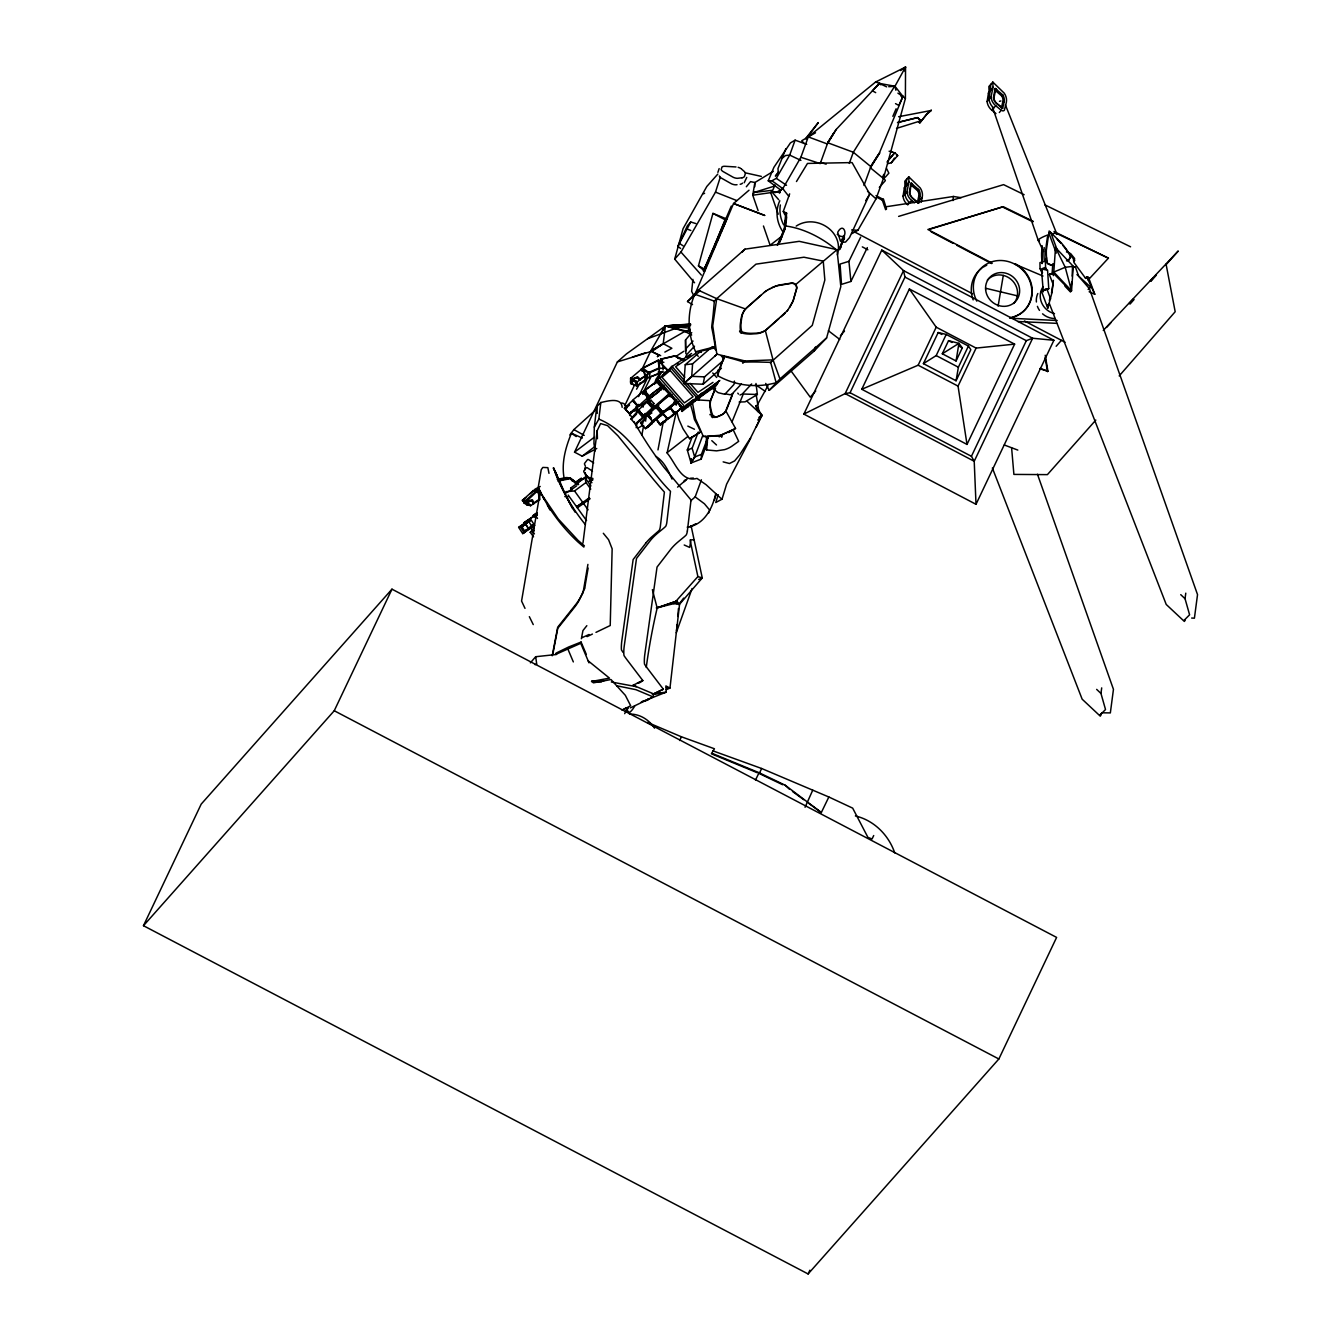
<?xml version="1.0" encoding="UTF-8"?>
<svg xmlns="http://www.w3.org/2000/svg" width="1341" height="1341" viewBox="0 0 1341 1341"><rect width="100%" height="100%" fill="white"/><g stroke="black" fill="none" stroke-linecap="round" stroke-linejoin="round"><path stroke-width="1.5" d="M659.101 391.572L651.039 397.724L649.061 397.573L643.747 390.6M644.3 391.74L648.508 396.416M852.004 233.602L857.905 230.283L876.025 198.854L883.417 178.47L905.393 98.53L905.544 67.05L875.572 82.036L808.271 136.899L801.767 140.721L804.097 143.521M685.871 353.622L685.536 339.977L691.738 332.585M597.265 413.363L596.762 406.641L600.835 402.518C606.903 401.277 621.419 396.718 622.174 407.346M754.799 186.717L754.866 182.527L773.321 171.33M1191.663 618.05L1194.412 618.184L1197.53 594.616L1089.462 288.734L1078.7 276.296L1075.348 266.792L1072.515 267.194L1072.146 276.095M596.762 406.641L594.314 427.125L593.946 443.653L595.22 450.978M718.692 370.636L724.274 356.505L733.393 358.969A110.381 50.103 8.9 0 1 743.45 362.02L745.998 362.087A104.229 36.492 -9.3 0 1 758.118 362.02L770.656 362.355L776.137 382.688C756.492 388.287 735.287 385.621 717.552 375.631L717.804 370.183M692.04 437.334L687.296 449.939L691.051 462.997L701.192 459.091L701.444 454.364L707.562 438.155M883.635 174.347L883.417 178.47L870.41 167.826L879.713 152.874L870.996 166.1M685.519 351.342L685.536 339.977M686.022 357.226L686.072 356.337A10.694 5.917 45.8 0 1 687.028 354.242L694.521 346.179M784.133 230.199L785.709 213.806M700.673 351.275L685.234 364.752L683.893 383.476L703.137 384.23L721.408 368.255M716.077 355.063L683.893 383.476L691.705 376.352L692.593 363.83L711.468 347.353M677.892 616.458L678.445 608.546M1052.216 271.955L1052.802 263.791M1073.286 266.306L1065.223 267.278L1053.791 272.072L1071.543 290.796L1073.286 266.306L1055.518 247.582L1053.791 272.072L1052.082 273.983M1064.922 286.119L1070.487 291.986L1071.744 281.811M784.736 229.562L786.312 213.152M785.826 225.606L786.58 217.41M897.95 122.383L917.462 117.555L920.798 120.891L919.775 122.869L926.413 114.572A39.342 2.095 -41 0 0 928.81 112.527L931.224 110.297M706.623 449.939L707.763 436.479L713.244 436.143A73.571 18.137 -12.3 0 1 719.195 435.926L720.586 435.406A69.464 4.04 -26.7 0 1 726.872 432.607L733.209 429.841L738.673 441.34L731.633 446.369A43.314 33.776 59.2 0 1 724.593 449.637L716.58 450.861L706.623 449.939L704.997 446.654M784.753 221.969L785.591 222.304L786.547 214.057M571.316 490.37L571.434 489.113L572.255 489.649M1042.376 247.213L1041.974 252.628A79.639 73.638 41.6 0 0 1042.292 263.389M634.31 410.514L629.683 413.916L624.386 408.251L632.566 400.523L637.863 406.189L637.662 408.334L635.047 410.799L633.589 409.692L635.047 410.799M669.008 396.45L669.679 394.405L664.466 388.421L663.896 389.376L662.84 388.169L663.409 387.214L658.196 381.246M675.378 402.535L676.317 404.831L675.261 403.624L675.931 401.579L670.735 395.612L670.165 396.567L669.109 395.36M690.565 403.775L716.128 385.789L717.703 383.107L682.066 411.419L682.2 408.77L679.602 405.77M682.066 411.419L683.994 405.787L658.917 377.056L657.107 381.598M666.309 689.66L669.964 688.084L679.569 604.238L702.265 577.937L691.084 525.739M692.911 279.364L691.654 291.399L694.118 296.294L733.561 203.514L749.032 190.204M785.876 221.818L786.53 216.018M1042.141 245.688L1041.622 253.013A78.7 66.815 51.5 0 0 1042.125 263.574M676.467 630.723L677.155 624.537M1053.389 280.319L1052.031 292.489L1047.774 308.179L1041.504 291.282L1048.763 288.667L1047.572 270.144L1040.046 268.703L1039.962 262.635L1045.41 261.177L1046.533 257.807M630.505 382.319L630.991 378.061L640.847 369.747L643.362 370.954L645.122 375.782L648.407 373.787L648.759 372.178M636.925 385.621L630.706 383.777L630.555 378.095M637.31 382.319L632.416 380.056L632.03 383.358M631.929 384.23L632.516 379.201L637.511 377.357L639.992 379.721L637.361 381.9L636.891 385.99L633.371 384.247M635.735 385.571L636.556 381.582M636.137 385.269L636.606 381.179L632.466 379.654L637.511 377.357M639.473 384.28L645.239 380.878L645.809 375.832L643.831 370.669L640.763 369.211M642.054 371.306L642.423 368.121L657.861 360.327M645.323 375.229L645.239 380.878M643.043 369.764L647.72 372.58L647.1 377.961L658.8 373.837L659.118 371.591M649.396 377.961L650.016 372.58L659.42 368.457L659.454 361.433L658.381 359.774M658.8 373.837L659.42 368.457M660.124 362.908L660.577 358.935L661.867 360.26L662.102 365.037L668.053 371.038M660.543 362.724L660.962 359.07L674.188 355.968M663.024 369.999L663.477 366.043M582.983 543.038L597.198 430.629L600.6 423.572L607.59 425.65L618 435.875L653.821 479.843A302.178 191.528 43 0 1 659.085 486.096L664.398 492.113L660.342 526.51A8.465 4.258 -67.2 0 1 659.554 529.745L659.269 530.248A9.722 2.263 -41.4 0 1 657.911 531.556L651.039 537.506A14.818 3.453 -41.4 0 0 646.261 542.585M594.314 427.125L598.84 419.113L600.835 402.518M630.371 707.88L653.184 696.934L653.553 693.917L663.342 689.207L647.368 668.22A57.328 37.833 67.2 0 1 644.568 664.298L644.401 663.242A36.978 18.305 -66 0 1 644.803 654.391L657.04 567.075L671.137 548.821A14.466 3.369 -41.4 0 1 678.596 541.462L683.441 537.473A10.175 2.38 -41.4 0 0 686.072 535.126L686.441 534.573A8.063 4.073 -67.2 0 0 687.363 531.053M687.363 531.053L691.034 500.009L664.013 467.406A241.732 150.93 50.7 0 1 634.125 421.812M690.33 324.019L665.404 325.93L663.208 343.715L652.648 350.973L617.38 361.919L574.535 452.152L582.195 456.158L596.762 448.481M952.915 200.597L953.468 196.473L961.111 197.697M1101.833 713.026L1100.089 714.988L1105.52 709.523L1100.961 693.448L1101.699 687.883M1184.153 620.263L1189.601 614.798L1185.042 598.706L1185.779 593.158M706.036 446.285L706.506 437.451L707.763 436.479M770.237 362.808L812.277 325.377L824.849 279.984L823.24 261.109L803.93 257.221L755.972 264.16L740.064 278.056L716.714 298.657L712.725 325.846L716.832 354.158L714.753 356.337M1074.275 261.411L1074.342 259.919A7.996 0.922 -64.7 0 0 1073.487 260.741M907.069 204.368A12.404 11.466 41.6 0 1 903.046 196.289L904.437 187.422L908.93 181.99L908.745 176.811L904.806 181.236L905.007 186.433M908.93 181.99L906.952 191.847L903.013 196.289M918.451 203.195L912.903 198.669A9.722 8.985 41.6 0 1 909.299 192.534L911.092 183.181L918.803 189.718A9.722 8.985 41.6 0 1 920.01 196.574L918.568 203.162M911.008 196.121L911.008 196.121A8.18 7.56 41.6 0 1 909.936 193.624L911.092 183.181M995.961 113.583L991.787 110.18A12.404 11.466 41.6 0 1 987.11 101.547L988.518 92.697L993.01 87.266L992.809 82.069L988.87 86.495L989.071 91.691M987.093 101.547L991.016 97.122L993.01 87.266M1002.532 108.453L996.983 103.927A9.722 8.985 41.6 0 1 993.379 97.792L995.173 88.439L1002.884 94.993A9.722 8.985 41.6 0 1 1004.091 101.849L1002.682 108.319L1001.626 107.096L1002.783 101.715A7.895 7.308 41.6 0 0 1002.934 99.62L1002.884 99.083A8.18 7.56 41.6 0 0 1001.794 96.032L995.408 90.601L995.173 88.439L995.525 90.635M993.899 98.362L995.408 90.601M648.072 698.963L647.887 700.119L641.685 701.695M956.066 360.98L958.916 343.363L948.54 340.664L942.304 353.773L956.066 360.98L962.285 347.872L958.916 343.363L942.304 353.773M1051.495 293.092L1052.987 283.89L1049.332 274.486L1053.037 272.944L1071.073 291.332M636.204 427.712L637.092 422.398L639.59 420.051M998.106 306.167L1003.286 275.408M583.871 547.094A302.178 28.798 42.7 0 0 577.937 541.948C561.426 526.51 547.614 508.021 538.21 487.437L541.244 469.668L542.82 467.422L547.849 467.657L548.989 473.339M587.911 564.393L583.737 588.766A8.465 1.375 -82.4 0 0 583.268 592.186L583.117 592.739A9.571 2.38 -53.2 0 0 581.96 594.717L578.776 601.003A14.818 3.688 -53.2 0 1 577.569 602.981M588.146 568.064L585.38 584.274A8.063 1.307 -82.4 0 0 584.894 587.995L584.726 588.598A10.175 2.531 -53.2 0 0 583.268 591.297L581.223 595.756A14.483 3.604 -53.2 0 1 575.842 604.405L557.688 627.219L552.207 655.783M956.066 380.76L958.379 367.216L968.42 346.062L946.226 334.429L938.197 332.534L923.413 363.646L956.066 380.76L970.834 349.649L968.42 346.062M585.162 467.305L584.827 469.937M641.836 435.322L643.646 425.499M644.736 419.599L645.826 413.883M718.24 494.645L715.759 502.523L721.911 499.254L706.087 484.704L696.985 478.402C681.127 482.844 675.344 462.394 667.08 453.007L676.35 411.603M552.727 654.693L557.789 628.292L574.669 607.087A14.818 3.688 -53.2 0 0 577.133 603.668M581.374 638.735L582.949 630.572L586.838 625.677M1047.455 236.938L1046.265 245.269A80.209 74.157 41.6 0 0 1046.734 261.394L1046.868 262.149A8.247 7.627 41.6 0 0 1047.623 263.641L1051.143 265.35A5.33 4.928 41.6 0 0 1053.389 264.697L1053.875 264.378M1054.294 263.909L1053.791 264.261A5.515 5.347 19.9 0 1 1051.411 265.032L1047.774 263.49A8.113 7.862 19.9 0 1 1047.003 261.998L1046.885 261.227A78.13 75.716 19.9 0 1 1046.332 250.348L1049.148 231.004L1061.519 243.14A78.7 66.815 51.5 0 1 1069.766 254.472L1070.168 255.159A8.113 6.889 51.5 0 1 1070.571 256.751L1069.012 259.836A5.515 4.677 51.5 0 1 1066.883 260.389M703.137 384.23L704.561 376.855L723.436 360.377M662.689 413.313L669.762 407.48L674.523 413.313L672.428 415.995L667.466 419.146L662.689 413.313L669.762 407.48M667.466 419.146L674.523 413.313M663.393 421.275L657.978 449.905M917.529 201.921L918.719 196.457A8.063 7.459 41.6 0 0 917.713 190.774L911.327 185.326L911.025 183.281M921.15 202.307L922.222 197.345A12.404 11.466 41.6 0 0 920.211 187.941L908.745 176.811M904.639 70.972L905.544 67.05L900.616 70.57M715.574 245.051L703.472 270.966L731.314 206.045M704.26 271.268L725.062 219.723M732.706 393.6L725.766 410.815A14.215 11.533 67 0 1 724.643 412.441A14.181 11.767 72.9 0 1 721.626 414.889L718.709 416.246A19.897 16.88 70.5 0 1 714.619 417.437L711.97 415.693A19.897 17.165 66.8 0 1 710.562 410.899L709.925 407.195A14.181 12.354 62.3 0 1 709.925 402.769A14.215 11.885 60.8 0 1 710.361 400.691L715.507 388.035L711.166 399.199A14.164 11.482 60 0 0 710.344 402.501A14.131 11.751 60.7 0 0 710.462 406.859L711.216 410.497A19.864 16.427 62.9 0 0 712.758 415.224L715.39 416.967A19.864 16.276 64.8 0 0 719.363 415.861L722.162 414.57A14.131 11.432 66.2 0 0 725.062 412.207A14.164 11.298 63.2 0 0 726.688 409.407L731.784 396.467M732.605 393.718L732.035 395.595M659.94 377.676L668.807 369.345M695.845 398.713L696.281 397.053L670.483 367.484L670.047 369.144L671.824 366.143L684.044 380.157M837.32 254.857C844.612 231.926 815.965 213.135 796.185 226.093M580.737 643.311L581.089 642.054L568.752 646.949L556.079 653.117L555.727 654.391L580.737 643.311L589.001 662.856M694.571 282.767L674.707 259.115L683.089 228.657L706.824 186.466L717.804 174.095M704.679 271.1L698.443 265.92L712.943 213.387L726.336 218.834M716.01 494.561L714.418 499.925M722.045 499.137L726.587 484.235L750.692 438.205M765.711 383.409L769.164 390.332L814.238 350.973L815.412 347.034M1001.626 107.096L996.899 103.458A8.063 7.459 41.6 0 1 993.916 98.362M814.238 350.973L826.609 337.932L840.824 286.588L837.019 249.677L799.219 241.33L744.976 249.158L698.326 290.176L687.514 301.557L692.526 304.625M1050.104 298.138L1049.316 300.384M654.358 384.431L655.967 379.335L661.046 371.893M717.888 172.352L719.145 168.614M674.707 259.115L680.96 252.058L715.491 192.132L720.285 177.23M746.753 177.431L744.205 182.745M582.346 438.054L571.434 433.227C565.667 447.24 561.326 462.578 564.058 477.815M717.552 375.631L724.274 356.505M777.344 245.336L785.407 226.528M777.981 244.615L785.021 227.936M782.138 235.346L779.657 241.933M676.25 632.784L692.09 588.515M795.112 140.151L789.698 155.103L776.305 178.336L771.947 180.784L768.242 180.8L773.941 167.256L790.419 142.917L795.112 140.151L806.729 144.342M774.981 184.974L771.997 192.048L776.858 192.014L782.758 188.695L800.879 157.283L808.271 136.899L815.529 132.793M784.871 214.728L783.261 211.492L789.665 193.842M828 142.146L820.223 163.602L800.879 157.283M849.272 163.418L853.329 152.254L894.413 86.645M864.006 185.477L871.08 165.982M690.649 500.897L695.174 496.891L701.41 479.81M687.195 527.164C703.941 525.052 712.574 508.49 715.742 493.555M708.635 513.067L709.724 510.133L704.427 503.78L695.174 496.891M642.775 393.315L650.519 377.844M702.667 435.741L694.655 456.979L691.051 462.997L691.218 459.024L691.051 462.997L694.655 456.979L692.14 448.246L698.259 432.02M701.192 459.091L707.445 442.547M721.693 437.283L722.413 435.389L719.145 436.848M648.122 398.093L647.133 400.674L641.115 405.619L638.383 406.122L632.986 399.853L642.741 391.84L647.753 397.657L638.383 406.122M759.794 417.688L761.822 415.626M780.361 240.19L782.423 234.977M779.959 241.564L785.038 228.808M785.876 148.717L777.981 168.547L778.35 173.173L775.349 176.09L778.199 172.151M782.826 233.619L785.088 228.322M879.243 153.327L902.929 96.401L894.95 86.243L879.394 83.393L872.388 90.819L875.69 92.646M785.591 222.304L785.44 220.511M1066.447 251.924L1070.621 253.583L1074.61 258.495L1073.873 262.383L1085.288 277.889L1088.523 277.403L1094.776 294.299L1089.16 291.768M779.356 193.037L780.848 189.5M897.917 93.149L902.879 96.451L898.839 105.453L895.52 103.626M1101.363 714.334L1100.291 716.178L1082.153 699.181L992.374 468.026M680.641 248.487L677.859 246.375L687.397 225.757L690.732 221.986L695.811 223.561M703.472 270.966L726.889 218.834M717.184 241.296L719.614 235.681M721.223 231.943L726.068 220.712M669.997 407.513L677.373 401.864L682.2 407.731L674.825 413.38L669.997 407.513L671.439 407.094M674.825 413.38L682.2 407.731M892.855 116.332L896.123 108.772M677.859 246.375L690.732 221.986M757.062 405.317L767.957 385.722M698.812 399.953L700.253 396.685M732.035 421.828L743.283 394.019L757.38 394.505L755.989 383.492M796.47 181.538L807.483 163.434L852.071 162.579L869.739 194.059L849.49 237.642L845.517 242.101L841.662 242.252M840.338 246.358L841.109 244.716M143.47 925.709L201.2 804.114L391.974 589.168L1056.607 937.409L998.861 1058.988L808.103 1273.95L143.47 925.709L334.244 710.747L391.974 589.168M624.655 405.837L634.528 385.051M641.702 369.932L650.687 351.024L684.798 331.411L690.162 329.752M629.616 415.526L631.41 411.754M638.601 396.618L647.569 377.726M723.151 461.874L729.487 463.517L734.633 460.902L739.511 455.085L750.692 437.686L761.889 415.174L755.704 405.703L757.799 411.586M624.688 713.663L626.465 709.925A10.979 5.699 -50.7 0 0 628.476 707.947M803.879 414.101L881.775 250.096L1053.892 340.279L976.013 504.3L803.879 414.101L845.132 393.617L850.06 392.729L971.42 456.309L974.22 461.27L976.013 504.3M850.06 392.729L904.974 277.101L903.532 270.614L881.775 250.096M861.777 389.276L909.382 289.002L1014.617 344.134L967.012 444.424L861.777 389.276L918.149 365.205L936.202 327.187L909.382 289.002M923.413 363.646L936.186 355.583L946.226 334.429M967.012 444.424L958.044 386.107L976.097 348.09L1014.617 344.134M971.42 456.309L1026.318 340.681L1032.637 338.25L1053.892 340.279M808.103 1273.95L809.88 1270.212M774.83 185.98L754.111 192.434L752.754 195.216L758.101 210.604M778.216 214.191L770.723 192.635L771.829 190.355L754.111 192.434M841.846 241.682L842.014 243.358M839.868 247.817L842.634 242.084M848.937 261.327L840.069 264.076L841.511 284.376L850.915 281.459L848.937 261.327L860.654 237.156M850.915 281.442L867.309 247.599M679.636 740.5L681.429 736.796L714.435 748.764L711.367 753.793L757.33 772.734M755.503 780.06L759.056 772.701L785.223 785.239L821.329 812.529L828.839 796.99L852.675 808.137L867.929 837.387L872.069 838.963L873.712 835.544M828.839 796.99L761.671 768.51L759.241 773.522L782.658 784.736M812.747 790.167L805.053 807.282M756.274 426.991L761.99 415.324M1185.193 620.162L1184.371 621.453L1166.217 604.456L1049.282 303.368M690.799 324.338L665.404 325.93L650.687 351.024L659.051 355.399L657.442 356.605L659.051 355.399M895.905 90.249L894.95 86.243L905.544 67.05M902.057 97.91L902.879 96.451M636.556 389.208L640.277 382.671M1094.776 294.299L1086.931 277.084L1085.64 278.459M660.56 334.194L665.404 325.93L689.844 324.673M671.422 368.322L672.78 366.009L691.604 353.488M663.359 388.773L664.516 386.845M669.628 395.964L670.785 394.019M675.898 403.138L677.054 401.21M865.733 200.63L869.739 194.059M833.901 132.776L827.699 142.733L853.329 152.254L870.778 166.569L878.02 154.953M660.107 390.466C667.617 381.95 644.149 398.126 651.659 396.902L658.699 391.538M660.711 390.348L662.689 387.18L657.375 380.995M527.147 523.057L521.75 526.829L527.147 523.057L526.594 522.202L528.237 520.828L532.31 527.047L522.722 533.617L518.649 527.382L528.237 520.828M530.047 527.482L524.649 531.254L530.047 527.482L530.667 528.421M649.849 396.4L647.452 398.847M789.665 307.508L793.134 300.987L796.738 288.55A4.224 3.487 44.6 0 0 795.615 284.577A4.224 3.47 43.3 0 0 791.676 283.052L778.568 285.13L771.611 287.712M696.465 399.618L703.673 393.516M827.917 142.263L836.164 129.49L879.394 83.393L886.636 86.863M669.612 394.103L655.783 406.658L653.754 407.077L647.971 400.004L663.074 387.599L669.612 394.103L663.074 387.599M887.792 163.669L891.312 162.797L894.43 158.121M652.011 350.336L663.208 343.715L671.891 348.274L664.834 352.096M676.317 401.194L674.473 403.943L664.65 411.905L662.689 412.257L657.056 405.435L669.964 394.924L676.317 401.194L662.689 412.257M655.665 408.586L658.833 405.669M660.375 413.916L663.56 411M664.147 411.117L661.867 413.464M787.972 309.872L793.034 301.088L796.487 288.818A4.224 3.369 45.5 0 0 795.8 285.465M642.825 423.454L642.507 422.264L640.663 423.22L645.474 428.667L654.307 421.325L652.329 421.141L645.474 428.667M646.278 427.377L652.128 423.739M530.718 505.624L527.13 505.054L523.694 502.724L524.247 501.936L530.718 505.624L539.903 499.573L539.183 492.952L536.718 490.84L533.282 490.32M527.13 505.054L527.683 504.266L523.962 501.903M886.552 209.045L883.434 199.071L882.328 200.144L885.663 209.732M844.545 235.781L840.472 241.263L837.706 232.328C844.998 218.901 849.607 243.66 837.237 234.373M746.334 186.751L750.541 181.622L754.866 182.527L752.754 195.216L770.723 192.635M569.824 434.97L573.898 429.589L595.471 410.111M678.73 604.59L683.659 598.086M675.076 355.952L684.648 360.142M806.125 137.922L818.312 122.584L806.042 139.011M674.54 401.479L674.037 402.468L675.495 401.697M646.245 542.585L633.136 559.549L621.838 640.696A39.425 19.528 -66 0 0 621.369 648.977L621.486 649.966A59.691 39.409 67.2 0 0 623.129 652.464M567.126 477.597L570.713 478.284L578.641 484.302L570.16 478.335M571.953 480.765L570.344 478.083M659.303 373.971L661.214 371.541M653.922 403.473L652.329 405.468L653.922 403.473L651.055 400.255L649.463 402.266L647.971 400.004M533.567 536.819L530.231 532.327L533.45 529.36M787.066 310.995L788.055 309.788M625.811 409.575L625.644 408.234L624.386 408.251M632.097 412.089L629.197 413.447L634.327 409.977M1073.403 259.685L1074.426 260.774M530.382 662.84L535.679 656.721L556.549 654.475M690.062 539.987L697.89 576.58L673.802 603.651L656.42 607.976M638.702 410.765L644.853 416.565L635.751 424.41L630.89 418.895L637.478 411.352L639.992 411.05M635.751 424.41L643.563 416.28M787.15 310.911L765.325 330.54A21.322 19.092 47.4 0 1 762.627 332.048A21.288 19.595 51 0 1 756.408 333.725L750.977 334.01A29.837 27.591 44.8 0 1 743.735 333.456L742.277 333.071A2.162 1.995 44.8 0 1 741.154 332.384A2.162 1.995 38.4 0 1 740.584 331.21L740.333 329.752A29.837 27.541 38.4 0 1 740.5 322.628L741.355 317.348A21.288 19.478 32.9 0 1 743.668 311.481M1119.199 375.916L1175.185 311.732L1166.067 264.177M635.936 406.759L638.752 404.379M684.664 480.179L683.826 481.771L686.005 479.91M686.307 331.093L665.404 325.93L626.498 353.873L617.38 361.919M931.174 110.482L898.604 116.717M890.206 157.852L894.849 152.623L897.699 155.606L891.312 162.797M887.021 162.06L894.849 152.623M885.261 177.23L888.865 173.173L886.569 168.547M879.31 187.405L885.328 180.633L883.032 176.006M904.303 188.008L908.226 183.583M988.367 93.267L992.306 88.841M907.706 204.905L911.645 200.48A12.404 11.466 41.6 0 1 906.969 191.847M991.787 110.18L995.709 105.738A12.404 11.466 41.6 0 1 991.049 97.122M920.261 199.558L922.222 197.345M999.313 112.51L1001.274 110.28L1002.733 110.884A2.246 2.079 41.6 0 0 1004.375 110.23L1006.303 102.62A12.404 11.466 41.6 0 0 1004.275 93.216L992.809 82.069M840.455 335.636L844.495 331.093M815.73 390.985L810.249 397.171L790.57 370.284M929.481 229.345L1003.269 206.698L1033.308 221.399M1014.668 264.076L1042.996 276.045M1052.568 273.497L1049.332 274.486L1053.037 272.961L1053.372 275.626M1066.497 260.825A5.33 4.928 41.6 0 0 1068.743 260.154L1070.42 256.919A8.247 7.627 41.6 0 0 1070.034 255.31L1070.168 255.159M1072.515 267.211L1075.348 266.792M1053.976 231.507L1108.42 258.159L1055.451 232.865M1088.154 289.371L1090.669 287.108L1076.957 274.587M1056.155 346.28L1061.435 340.329M1039.862 368.809L1047.941 371.273L1045.226 355.264M1130.01 304.089L1134.084 299.496M1150.394 281.124L1153.109 278.073L1150.293 281.057M1150.829 281.342L1156.378 275.106M1165.798 265.015L1178.253 251.002L1103.274 330.439M1095.815 420.085L1047.405 474.63L1013.897 474.412L1011.617 447.911M640.663 423.22L647.519 415.676L648.491 415.291L650.905 418.023M668.321 409.675L670.735 407.547M701.511 393.231L694.638 400.758L697.622 395.712L686.76 383.275M693.012 341.067L686.709 347.839A12.589 6.956 45.8 0 0 685.586 350.303M741.355 384.029L732.538 393.5A12.589 6.956 45.8 0 1 730.208 394.757L724.609 393.718M751.664 383.945L742.244 394.053L739.997 395.008M1088.138 280.018L1108.42 258.159M675.026 404.345L677.373 401.864M743.685 311.447A21.322 19.025 37.9 0 1 745.512 308.983L764.219 292.405M757.799 420.018L761.738 415.844M1106.543 327.405L1110.767 322.93M1129.122 303.485L1133.346 299.009M647.871 416.179L649.664 414.503M742.227 252.058L744.976 249.158M713.932 301.574L716.714 298.657L745.512 308.983M700.807 351.174L713.663 348.124L715.273 346.716L713.697 337.563A110.381 44.823 87.7 0 0 711.702 327.489L711.887 325.008A104.229 29.569 -75 0 0 713.278 313.258L714.367 301.155L694.789 294.232C686.894 312.604 687.363 333.607 695.593 351.744L701.41 352.348M742.797 363.294L745.009 360.964L773.019 359.874L779.959 378.95L769.164 390.332M658.599 364.132L661.851 362.087L663.879 362.288M1001.626 95.781L1002.682 94.675M917.562 190.506L918.602 189.416M878.154 84.684L879.361 83.427M642.741 394.371L645.641 392.125M645.021 393.969L645.893 393.081M633.036 417.671L636.573 414.101M663.51 389.628L665.454 387.834M638.316 410.095L647.669 401.445L653.436 408.301L648.223 413.564L643.529 415.961L638.316 410.095L639.389 409.81M652.866 407.312L643.529 415.961L646.278 413.749M647.502 415.19L656.436 406.926L662.068 413.9L657.09 418.861L652.698 421.074L647.502 415.19L651.894 412.994M652.698 421.074L661.633 412.81M647.938 377.827L644.669 379.788M648.156 402.954L650.083 401.244M651.776 407.01L653.687 405.3M784.15 314.079L785.189 313.073M670.299 396.701L672.277 394.941M642.507 422.264L646.111 418.761M647.317 427.712L651.76 423.32M836.164 129.49L827.33 143.973L808.271 136.899M668.807 417.839L666.091 420.102M629.147 413.699L637.863 406.189M783.815 314.414L780.965 316.912M656.872 419.75L659.588 424.426L664.449 421.493M659.588 424.426L662.052 423.454M662.856 375.094L668.656 369.915M525.739 497.679L522.755 500.344L523.778 501.283M530.231 493.672L533.232 490.99M676.065 412.609L672.679 415.123L675.965 412.207M779.959 378.95L826.609 337.932M534.154 528.103L531.505 530.449L533.701 528.89M778.769 318.84L767.287 328.914A21.238 18.59 45.5 0 1 763.029 331.613A21.205 18.891 47 0 1 756.961 333.138L751.63 333.322A29.804 26.619 44.1 0 1 744.523 332.618L743.082 332.216A2.179 1.944 44.1 0 1 741.975 331.529A2.179 1.944 41.2 0 1 741.389 330.372L741.12 328.931A29.804 26.585 41.2 0 1 741.154 321.924L741.891 316.761A21.205 18.841 38.5 0 1 744.087 311.028A21.238 18.556 40.7 0 1 747.289 307.19L760.883 295.288M687.514 301.557L699.952 290.695M677.557 487.135L687.346 478.787M716.915 383.794L717.703 383.107L694.739 399.283M633.522 402.25L634.561 401.378M638.769 405.77L636.707 407.312M668.639 393.516L669.712 392.611M522.722 533.617L527.885 529.293M782.004 158.439L785.474 155.539L789.698 155.103L800.912 160.4M662.169 414.939L663.158 414.118M665.991 419.599L668.74 417.554M681.781 407.362L679.803 409.256L680.893 408.67M837.019 249.677L795.33 284.879A4.224 3.353 43.1 0 0 791.408 283.32L775.936 286.002M649.396 401.613L651.055 400.255M668.807 394.036L653.754 407.077M644.351 414.268L645.339 413.447M658.867 417.051L655.816 419.247L662.588 413.346L667.282 419.264L664.851 421.979L664.315 421.242M667.131 419.012L660.359 424.913L664.851 421.979M625.644 408.234L629.549 405.066M675.462 400.59L676.535 399.719M676.635 355.968L683.759 351.308M565.768 491.711L574.535 490.957L582.866 502.54L576.613 506.781L589.42 497.712M588.096 509.815L583.57 503.529L577.334 507.77L577.099 506.395M649.044 403.272L650.067 402.451M657.71 382.068L658.8 381.179M661.8 386.828L663.912 385.353M931.325 110.314L929.414 111.839A39.342 2.095 -41 0 0 927.402 113.449L919.892 122.836L918.585 122.266M687.967 436.395L667.064 452.722M759.375 417.772L760.833 416.632M764.135 292.489L766.65 290.595M647.116 397.523L649.145 396.165M1085.288 277.889L1086.931 277M781.702 236.334L770.12 245.235L763.448 225.992M660.442 424.192L663.024 422.231M535.361 515.162L523.929 522.755L535.361 515.162L537.506 518.464M529.812 528.17L533.014 525.739M574.535 452.152L594.013 437.451M582.195 456.158L595.186 446.352M530.231 532.327L533.249 530.114L534.12 530.919M518.649 527.382L526.594 522.202M678.697 401.596L675.68 404.261L676.786 403.675M575.054 482.944L581.508 478.184L575.44 482.374M576.244 483.648L587.09 475.988L591.917 482.693M570.562 488.174L587.09 475.988M574.535 490.957L586 482.509L584.911 477.597L590.945 485.962M576.613 506.781L577.669 506.01L578.39 506.999L577.334 507.77M582.866 502.54L583.234 503.696L590.124 498.701M534.12 516.855L537.389 514.676M536.735 512.849L533.668 515.095L534.456 514.709M533.584 515.849L536.651 513.62M576.68 485.811L572.305 488.979L570.981 488.107L570.813 490.068L564.662 493.823M759.006 417.252L761.889 415.174L747.239 401.462M765.275 291.584L767.773 289.857M687.179 357.745L690.464 355.415M675.261 403.624L676.434 402.803M681.53 410.815L682.703 409.994M637.226 422.432L640.294 420.286L636.941 422.884M668.908 409.558L669.813 408.921M528.304 522.236L530.5 520.543L529.209 521.18M639.422 682.854L642.825 680.558L626.85 659.571A57.345 37.85 67.2 0 1 624.051 655.648L623.867 654.592A37.028 18.338 -66 0 1 624.118 646.915L636.506 558.426L650.62 540.188A14.483 3.386 -41.4 0 1 658.062 532.813L662.923 528.84A10.175 2.38 -41.4 0 0 665.555 526.477L665.924 525.923A8.063 4.073 -67.2 0 0 666.829 522.403L670.5 491.342C646.58 467.607 631.108 432.456 598.84 419.113M645.122 375.782L640.076 379.134L637.696 376.855L632.55 378.732L631.259 378.078M639.992 379.721L645.809 375.832M636.891 385.99L644.082 380.526M713.01 382.369L697.99 392.393L690.079 383.325M536.92 515.413L534.59 516.905M646.949 427.293L649.882 425.365M529.829 527.164L533.198 524.717L531.908 525.354M637.595 428.433L642.691 425.231M677.054 412.542A43.314 33.776 59.2 0 0 678.932 419.582L683.005 428.768L689.559 438.708L693.012 436.546M521.85 526.678L525.739 524.23L528.639 528.656L524.733 531.103M529.729 528.555L534.724 525.504L530.433 518.883M689.559 438.708L700.773 431.869L697.957 426.086A73.571 45.963 63.2 0 0 694.521 419.683L694.085 417.973A69.464 40.582 85.4 0 0 692.023 409.659L689.978 402.769M692.14 437.132L700.773 431.869M767.689 289.941L776.02 285.918M757.38 394.505L745.076 401.847L739.142 402.049M728.683 432.54L735.538 428.45L725.766 410.815M537.07 513.167L532.746 515.682M769.332 288.969L770.22 288.466M786.312 226.076C803.829 228.54 821.128 237.474 834.974 248.638M708.199 390.332L714.116 387.197M540.222 486.465L534.992 489.163L538.244 489.649M689.877 526.795L695.811 523.811M611.345 681.999L636.338 686.659L633.069 685.251L642.825 680.558L637.243 683.24M587.073 636.623L592.42 634.058M595.974 632.365L610.222 625.526L612.15 548.838L608.579 539.719L603.316 533.282M652.866 694.236L663.342 689.207M785.223 785.239L789.296 789.128M630.89 418.895L632.131 418.308M529.36 528.438L532.31 527.047M582.162 637.629L589.034 634.494M670.232 604.053L676.685 601.137L679.569 604.238L673.802 603.651M735.538 428.45L720.57 435.255L703.388 436.596L695.493 418.727L692.174 401.495M649.262 377.441L658.196 373.536L658.465 371.608L664.03 372.027M589.235 481.318L592.94 479.726L589.118 481.151M698.661 579.513L702.265 577.937L697.89 576.58M669.964 688.084L665.89 685.905L666.226 692.124L641.249 702.047M1042.795 268.301L1045.377 267.479L1046.583 269.575M1041.504 291.282L1046.902 288.969L1050.606 298.942M694.655 456.979L701.444 454.364M690.397 478.268L693.398 478.083M646.261 667.399A391.019 193.657 -66 0 1 657.174 607.993L676.685 601.137L676.92 603.718M666.242 604.925L676.685 601.137L656.47 607.909M526.762 502.322L532.025 500.612L533.785 503.797M522.102 500.294L523.66 501.852L527.097 502.372L532.025 500.612M664.499 367.987L660.526 368.457L658.951 367.434M692.14 448.246L687.296 449.939L688.704 450.291M647.602 338.72L674.992 328.646L689.123 325.042L665.404 325.93L684.798 331.411L691.688 335.015M632.399 357.108L645.826 352.683M1044.907 289.304L1048.763 288.667M896.526 128.401L919.909 121.076M898.621 216.404L1003.588 184.639L1024.138 194.696M1003.269 206.698L927.888 229.495L992.055 263.121M999.464 101.329L1000.906 100.961M690.213 331.512L684.798 331.411L689.995 330.054M534.992 664.633L536.735 664.197L535.679 656.721M695.593 351.744L715.273 346.716M897.464 122.601L917.596 117.639L920.664 120.221M684.798 331.411L689.71 330.372M648.038 400.657L650.05 400.238M557.219 479.34L566.271 477.547L570.009 478.117L559.147 480.262M559.18 479.424L564.544 478.368M557.923 481.101L570.361 478.653L578.122 484.755M654.777 694.035L664.901 692.71M886.736 206.665L953.468 196.473M741.992 177.783L737.382 178.319A5.481 2.749 15.8 0 1 732.756 177.029L723.117 171.581A4.928 2.481 15.8 0 1 721.207 169.502L721.978 166.988A4.928 2.481 15.8 0 1 724.81 166.284L736.008 166.954M685.234 364.752L692.593 363.83M737.047 184.723L735.555 184.807A5.481 2.749 15.8 0 1 730.929 183.499L721.29 178.051A4.928 2.481 15.8 0 1 720.804 177.766M666.226 692.124L656.319 693.448A76.605 7.979 -16.4 0 0 652.246 694.169M694.068 539.669L690.883 539.903L689.693 547.43L684.212 544.999M888.714 86.712L894.95 86.243M592.37 680.977L603.718 681.06M671.556 326.584L665.404 325.93L690.548 325.477M1102.604 712.809L1110.348 712.909L1113.449 689.341L1037.465 474.245M647.72 372.58L650.016 372.58M689.945 328.159L665.404 325.93L689.911 326.098M665.404 325.93L675.696 326.249M564.812 496.589L568.282 496.706M591.968 680.943L601.556 681.949M691.705 376.352L704.561 376.855M1009.974 318.219L1057.194 320.499M1017.785 321.488L1056.792 323.349M851.652 229.948L857.905 230.283M695.443 399.769L710.361 400.691M646.127 390.985L644.367 390.348L656.704 381.498M643.747 391.388L645.725 391.522M1002.783 101.715L1004.074 101.832M918.719 196.457L920.01 196.574M775.685 192.534L771.997 192.048L778.685 199.692M776.858 192.014L780.311 192.517M572.506 480.061L571.584 479.927L575.49 483.011M522.638 501.165L527.097 502.372M523.694 502.724L526.493 502.288L530.198 504.652M1045.494 269.323L1042.862 269.223A7.996 2.984 28 0 0 1041.571 270.681L1043.315 291.802M1086.981 277.134L1088.523 277.403M891.212 151.667L894.967 153.092M677.792 358.265L684.43 359.489M889.083 151.215L892.67 151.935M616.709 685.754L635.986 689.693L653.184 696.934M745.311 172.821L761.336 176.392M716.832 354.158L745.009 360.964M985.568 288.231L1017.35 295.841M585.682 476.692L592.957 478.469M657.71 381.615L661.817 386.409M875.572 82.036L880.316 83.544L880.836 84.768L879.025 83.762M820.591 162.362L826.157 164.172M1088.574 289.472L1089.462 288.734M676.97 363.595L678.529 364.165M712.809 750.809L761.671 768.51M631.293 378.749L632.516 379.201M631.98 380.727L636.12 382.252M631.98 383.627L630.924 383.107M652.648 350.973L650.687 351.024L660.677 355.633M704.746 269.105L698.443 265.92M1040.247 368.373L1047.941 371.273M1004.325 444.994L1017.819 450.09M764.688 215.381L733.561 203.514L764.655 215.465M715.491 192.132L736.762 200.563M687.581 229.194L690.85 230.501M712.205 753.391L759.056 772.701M633.069 685.251L653.553 693.867M647.468 722.397L681.429 736.796M698.326 290.176L716.714 298.657M684.061 360.276L674.523 356.103L661.499 359.153L662.638 364.836L668.187 370.434M655.581 456.258C663.862 460.952 668.237 470.674 672.025 479.089M687.832 426.103L694.454 429.254M1044.673 204.754L1130.58 246.811M1002.884 207.134L1032.922 221.835M783.261 211.492L786.932 213.286M896.492 155.02L897.699 155.606M778.618 241.766L779.758 242.134M875.991 195.618L883.216 199.39M877.081 197.395L882.328 200.144M931.157 231.859L953.166 243.391M956.837 245.319L991.67 263.574M854.1 231.691L972.577 293.78M1024.407 320.935L1065.056 342.24M862.313 246.878L867.862 249.795M904.974 277.101L1026.318 340.681M936.202 327.187L976.097 348.09M712.943 213.387L725.582 220.008M938.197 332.534L941.818 334.445M948.54 340.664L951.976 342.458M958.849 346.062L962.285 347.872M936.186 355.583L958.379 367.216M918.149 365.205L958.044 386.107M334.244 710.747L998.861 1058.988M902.543 96.77L900.733 95.781L902.476 95.798L905.393 98.53M573.898 429.589L584.223 435.389M680.105 243.861L683.038 245.789M704.863 436.093L708.333 438.39M776.305 178.336L786.53 185.309M755.436 384.632L765.426 391.471M571.434 433.227L576.194 436.563M588.062 660.761L609.468 678.127L591.515 681.496L593.51 682.837L610.993 679.535L625.325 695.308L630.656 705.718L628.225 707.025A73.99 5.917 -22.4 0 1 623.347 709.573M666.443 687.263L667.6 688.101M771.947 180.784L783.513 189.131M741.02 168.631L744.087 171.279A6.571 3.302 15.8 0 1 745.345 173.659L744.456 176.476A6.571 3.302 15.8 0 1 742.009 177.8M792.514 791.475L803.779 799.705M808.589 803.225L821.329 812.529M768.242 180.8L781.099 190.355M828.386 330.741L839.734 339.407M593.694 462.947L588.582 459.628A12.589 2.431 45.1 0 0 587.425 459.728L584.626 463.332A12.589 2.431 45.1 0 0 584.693 464.64L585.414 466.115M995.709 105.738L1001.274 110.28M911.31 196.574A7.895 7.308 41.6 0 0 912.835 198.183L918.367 203.128M911.645 200.48L914.428 202.742M626.465 709.925L629.6 712.507A10.979 5.699 -50.7 0 0 634.746 705.852M867.543 191.243L876.025 198.854M711.803 440.669L716.496 444.977M1180.734 594.65L1185.042 598.706M1096.653 689.375L1100.961 693.448M637.461 377.81L639.942 380.19M1057.228 239.402L1061.167 243.526M712.909 346.85L715.708 349.884M721.29 355.952L724.073 358.986M712.289 346.632L713.663 348.124M541.429 494.276L538.696 490.219M541.026 494.812L537.976 489.934M652.262 404.831L653.704 406.44L654.576 405.636L653.151 405.854L649.53 401.797M669.964 394.924L675.562 401.227M657.056 405.435L662.655 411.737M646.58 401.73L651.793 407.614M680.96 252.058L701.377 275.106M655.581 407.128L660.795 413.011M648.34 415.006L650.938 417.939M647.519 415.676L652.329 421.141M637.478 411.352L642.339 416.867M632.566 400.523L637.327 405.971M624.923 408.469L629.683 413.916M698.259 356.371L695.61 353.353L675.596 366.713L684.815 377.29M712.741 372.982L716.697 377.508M691.453 401.596L692.207 402.468M687.598 405.854L688.369 406.742M658.247 379.654L683.323 408.385M657.878 380.274L682.955 409.005M1041.639 270.128L1042.225 272.843L1040.046 268.703M917.562 201.837L918.602 203.044M676.87 401.931L681.697 407.798M670.165 407.111L674.992 412.978M672.059 410.799L674.439 413.715M662.772 412.911L667.55 418.744M1001.425 107.163L1002.431 108.386M711.384 416.431L711.719 416.833A4.291 3.353 59.2 0 0 712.792 417.654M1069.598 254.036L1074.677 260.439M660.51 416.481L662.588 413.346M656.285 419.029L660.845 424.695M655.682 418.995L660.359 424.913M782.758 188.695L788.81 196.306M737.785 393.148L738.489 394.07M532.209 530.885L534.439 533.886M586 482.509L590.761 489.13M568.182 495.064L586.537 520.576M1042.527 272.659L1041.571 270.681M525.655 524.381L528.538 528.807M524.582 523.342L525.136 524.197M528.036 528.622L528.656 529.578M521.28 525.823L525.354 532.042M520.14 526.544L524.197 532.763M642.138 368.607L642.825 369.697M525.538 500.813L526.074 501.685M1070.034 255.31L1069.615 254.639A79.639 73.638 41.6 0 0 1063.027 245.654M647.669 401.445L648.239 402.417M541.932 494.812L558.242 518.95L578.055 540.373A281.107 26.786 42.7 0 1 584.425 545.888M547.329 504.97L549.961 509.982M531.69 500.562L533.433 503.747M529.93 504.602L530.466 505.574M527.399 504.233L527.935 505.205M739.545 331.126L739.947 331.83A6.655 5.666 43.5 0 0 741.02 333.138M542.753 496.438L544.211 499.221M572.624 508.591A241.732 238.497 -89.4 0 1 560.437 482.877L553.447 467.892L557.772 477.815A235.748 226.73 -27.7 0 0 575.188 512.279M538.21 487.437L541.446 493.924M543.457 497.913L543.91 498.818M1055.518 247.582L1065.223 267.278L1071.543 290.796M529.343 616.659L533.249 624.588M626.85 408.033L626.063 406.424A6.521 4.241 78.3 0 0 621.654 403.054M541.563 494.326L540.272 491.56L521.565 601.036L525.001 608.361M1043.499 251.488L1038.252 240.357L992.508 107.246M581.089 642.054L586.352 654.492M568.064 649.48L573.328 661.918M1005.381 104.883L1056.742 233.82M557.772 477.815L553.447 467.892L553.95 469.551M555.425 471.68L557.269 476.491M1050.657 232.295L1057.479 250.7M1048.779 232.865L1056.289 253.097M765.325 330.54L773.019 359.874M538.311 491.728L537.909 490.32L534.59 489.817L534.975 491.225M535.16 489.716L535.545 491.175M652.38 589.638L657.174 607.993M642.44 403.121L643.16 407.111M644.987 417.118L645.725 421.108M994.536 89.629L994.871 91.574M910.455 184.354L910.79 186.315M1045.175 357.712L1047.539 371.725M994.603 89.327L994.921 91.339M756.056 393.885L758.922 411.57M994.687 89.16L994.988 91.188M585.916 474.362L586.419 478.687M675.663 401.428L676.065 404.831M1047.405 304.558L1047.774 308.179M734.399 381.079L734.432 382.906A10.694 5.917 45.8 0 1 733.477 385.001L725.984 393.064A10.694 5.917 45.8 0 1 723.989 394.12L718.223 392.678A9.186 5.079 45.8 0 1 715.323 390.382A51.327 28.379 45.8 0 1 712.892 388.739M636.958 408.837L637.243 412.844M1045.611 269.021L1045.41 261.177M990.848 84.282L989.055 99.335A12.404 11.466 41.6 0 0 993.748 107.967M911.964 183.482L912.048 185.594M906.767 179.023L904.991 194.059A12.404 11.466 41.6 0 0 909.667 202.692M597.415 438.708L597.198 430.629M912.148 183.583L912.198 185.678M996.48 89.042L996.48 91.104M912.4 183.784L912.416 185.829M738.137 167.323A5.481 2.749 15.8 0 1 740.584 168.346M720.385 177.431A4.928 2.481 15.8 0 1 719.363 175.973M742.495 183.114A6.571 3.302 15.8 0 1 740.165 184.27M703.371 193.791A4.928 4.459 -20.7 0 1 704.595 193.355M655.766 383.442A42.376 41.789 63.9 0 1 661.784 372.178M585.212 472.585A110.381 17.517 83.4 0 1 585.967 477.899M588.598 478.335A9.186 1.777 45.1 0 1 586.956 476.524L583.922 471.998A10.694 2.062 45.1 0 1 583.871 470.875L586.235 467.808A10.694 2.062 45.1 0 1 587.224 467.724L591.582 470.54A9.186 1.777 45.1 0 1 592.471 471.328M1055.049 318.521A17.634 16.293 41.6 0 1 1042.56 313.828M1039.51 310.391A17.634 16.293 41.6 0 1 1037.414 306.351M1036.392 301.976A17.634 16.293 41.6 0 1 1037.833 293.495M1054.495 313.643A17.634 16.293 41.6 0 1 1043.197 286.639M987.328 280.118A17.634 16.293 41.6 0 1 1011.332 279.615A17.634 16.293 41.6 0 1 1013.712 303.502M1015.036 263.641A30.24 27.96 41.6 0 1 1032.101 294.098A30.24 27.96 41.6 0 1 1009.639 317.7M973.147 299.898A30.24 27.96 41.6 0 1 981.964 268.049M983.473 267.01A30.24 27.96 41.6 0 1 986.725 265.267M976.801 301.122A30.24 27.96 41.6 0 1 989.943 262.45A30.24 27.96 41.6 0 1 1029.502 280.185A30.24 27.96 41.6 0 1 1012.924 317.297M1042.879 291.081A9.203 2.682 -0.7 0 1 1044.17 289.622M1044.354 261.059A80.209 74.157 41.6 0 1 1044.203 247.599M1052.199 233.703A9.823 1.877 -20.3 0 1 1056.39 234.457M1039.443 240.927A9.823 1.877 -20.3 0 1 1047.589 235.061M585.397 524.649A241.883 212.481 -10 0 1 555.14 472.736M710.328 415.023A35.084 27.373 59.2 0 1 709.925 414.453M632.449 418.761A241.732 150.93 50.7 0 1 630.002 414.168M625.845 707.847A7.325 3.788 -50.7 0 1 621.704 709.842M629.449 714.082A30.005 26.686 64.4 0 1 654.542 728.163M855.39 815.965A53.171 47.321 64.4 0 1 894.749 852.91M783.647 224.819A32.335 29.888 41.6 0 1 780.361 204.972M782.876 231.725A32.335 29.888 41.6 0 1 779.792 200.748M684.379 408.67L693.9 399.417L685.938 405.083L684.379 408.67M840.656 247.699L839.349 249.761L844.512 237.826L841.193 243.509L840.656 247.699M658.984 366.227L658.716 368.104L649.865 371.977L648.021 371.993L642.959 368.239L658.062 360.612L658.984 366.227M903.532 270.614L845.132 393.617L974.22 461.27L1032.637 338.25L903.532 270.614M698.896 395.545L697.286 398.26L719.799 380.475L698.896 395.545M652.581 421.51C653.486 423.672 658.515 415.392 652.581 421.51M532.997 490.856L522.906 499.858L525.806 500.294L535.914 491.292L532.997 490.856M536.651 491.728L526.577 501.165L532.377 499.791L534.053 502.841L539.065 499.372L538.546 493.354L536.651 491.728M670.198 370.485L662.001 377.274L684.379 402.903L693.096 396.718L670.198 370.485M656.453 381.649L644.703 390.65L649.212 395.897L660.962 386.912L656.453 381.649M985.635 289.824A17.634 16.293 41.6 0 0 1012.539 303.921A17.634 16.293 41.6 0 0 1009.639 274.67A17.634 16.293 41.6 0 0 985.635 289.824"/></g></svg>
